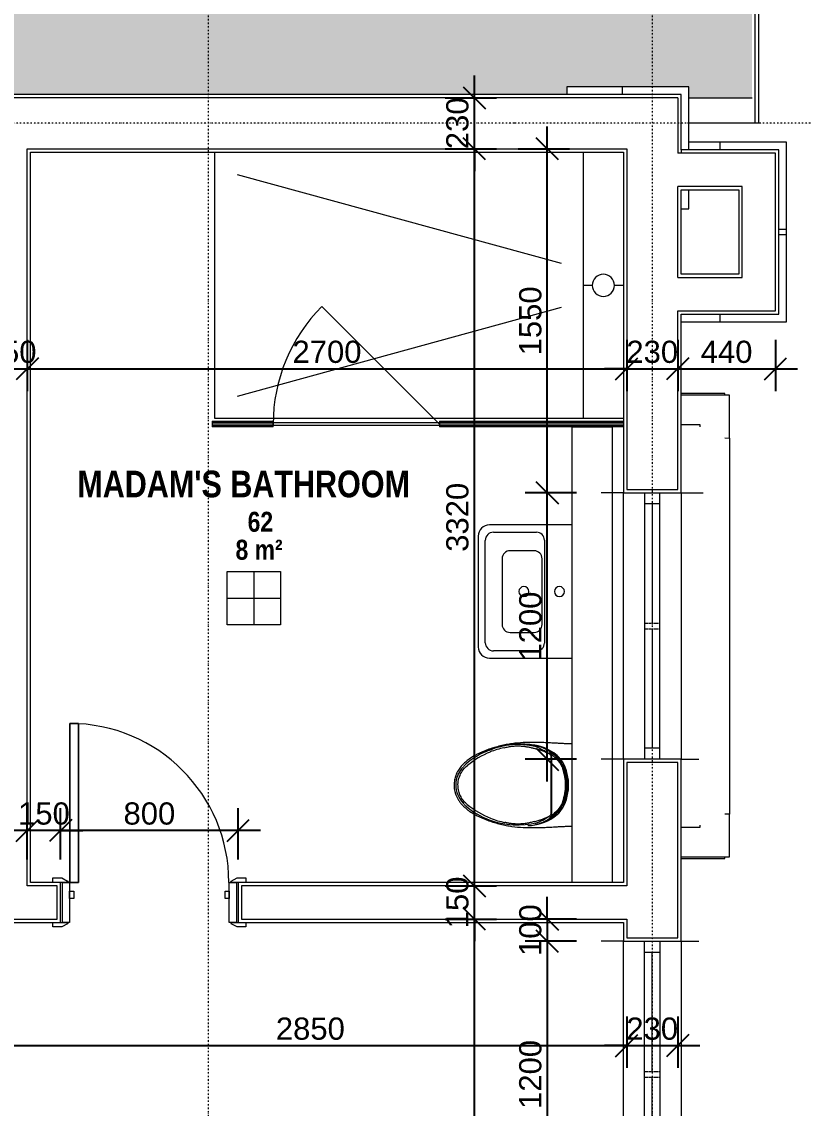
# Model space of a CAD drawing. Header units: millimetres. Extents: x -21051 to 202668, y -15646 to 13691.
# Drawn here: x 69647 to 73167, y 2055 to 6950 of the extents above; entities that cross this region are included whole.
import ezdxf

# ---------------------------------------------------------------- set-up
doc = ezdxf.new("R2010")
doc.units = ezdxf.units.MM
doc.linetypes.add('Centre', pattern=[14.4, 3, -2.2, 7, -2.2])
doc.linetypes.add('Dash dot', pattern=[15.875, 6.35, -4.7625, 0, -4.7625])
for name, color, linetype, lineweight in [('A-ANNO-DIMS', 211, 'Continuous', 9), ('A-AREA-IDEN', 2, 'Continuous', 9), ('A-DETL-MBND', 5, 'Continuous', 5), ('A-DOOR', 31, 'Continuous', 5), ('A-DOOR-FRAM', 31, 'Continuous', 5), ('A-FLOR', 192, 'Continuous', 5), ('A-GLAZ', 151, 'Continuous', 5), ('A-GLAZ-SILL', 1, 'Continuous', 5), ('A-ROOF', 132, 'Continuous', 5), ('A-ROOF-PATT', 132, 'Continuous', 5), ('A-WALL', 113, 'Continuous', 5), ('I-WALL', 2, 'Continuous', 5), ('P-SANR-FIXT', 6, 'Continuous', 5), ('S-GRID', 1, 'Continuous', 9)]:
    doc.layers.add(name, color=color, linetype=linetype, lineweight=lineweight)
doc.layers.get('0').off()
doc.styles.add('Arial Narrow_B', font='ARIALNB.TTF', dxfattribs={"height": 90})
doc.styles.add('Arial Narrow_B_1', font='ARIALNB.TTF', dxfattribs={"height": 120})
doc.styles.add('Arial_3', font='arial.ttf', dxfattribs={"height": 100})
doc.dimstyles.new('Arial_1_0', dxfattribs={"dimscale": 304.8, "dimtxt": 102.02594, "dimasz": 0.328084, "dimexe": 0.328084, "dimexo": 0.0625, "dimgap": 0.082021, "dimtad": 1, "dimdec": 0, "dimzin": 0, "dimdsep": 46, "dimtxsty": 'Arial_3', "dimblk1": 'OBLIQUE', "dimblk2": 'OBLIQUE', "dimsah": 1, "dimcen": 0.09, "dimdle": 0.328084, "dimazin": 0, "dimtfac": 1, "dimtdec": 4, "dimtix": 1, "dimtmove": 0, "dimatfit": 3, "dimfxl": 0.492126, "dimfxlon": 1, "dimtvp": 1, "dimtolj": 1, "dimtzin": 0, "dimarcsym": 2})

# ---------------------------------------------------------------- blocks, each defined once
blk = doc.blocks.new('Casement - 2L - 900 toilet-917322-01_First floor')
at = {"layer": 'A-GLAZ'}
for p, q in [((-273.8, 130), (-273.8, 210)), ((926.2, 130), (926.2, 230)), ((-273.8, 35), (-223.8, 35)), ((-223.8, 35), (876.2, 35)), ((-223.8, 35), (-223.8, -35)), ((313.2, 0), (-223.8, 0)), ((-223.8, 0), (-223.8, -15)), ((876.2, 35), (876.2, -35)), ((876.2, 35), (926.2, 35)), ((-223.8, -35), (-273.8, -35)), ((876.2, -35), (-223.8, -35)), ((876.2, 0), (339.2, 0)), ((926.2, -35), (876.2, -35)), ((-273.8, -130), (-273.8, -230)), ((926.2, -130), (926.2, -230))]:
    blk.add_line(p, q, dxfattribs=at)
at = {"layer": 'A-GLAZ', "linetype": 'Centre'}
for p, q in [((313.2, -35), (313.2, 35)), ((339.2, -35), (339.2, 35))]:
    blk.add_line(p, q, dxfattribs=at)
blk = doc.blocks.new('Doors_IntSgl - 800x2100mm-1060797-01_First floor')
at = {"layer": 'A-DOOR'}
for p, q in [((-435, 110), (-395, 110)), ((-435, 90), (-435, 110)), ((-395, 110), (-369, 96)), ((369, 96), (395, 110)), ((395, 110), (435, 110)), ((435, 110), (435, 90)), ((-365, 90), (-400, 90)), ((400, 90), (365, 90)), ((-435, -110), (-435, -90)), ((-400, -90), (-365, -90)), ((-369, -96), (-395, -110)), ((320, -90), (358, -90)), ((320, -806), (320, -90)), ((320, -90), (320, -806)), ((358, -90), (320, -90)), ((358, -90), (358, -806)), ((358, -806), (358, -90)), ((365, -90), (400, -90)), ((395, -110), (369, -96)), ((435, -90), (435, -110)), ((-395, -110), (-435, -110)), ((435, -110), (395, -110)), ((358, -806), (320, -806)), ((320, -806), (358, -806))]:
    blk.add_line(p, q, dxfattribs=at)
for centre, radius, start, end in [((-373, 89), 8.06, 7.125, 60.2551), ((373, 89), 8.06, 119.7449, 172.875), ((-373, -89), 8.06, 299.7449, 352.875), ((-373, -89), 8.06, 299.7449, 352.875), ((358, -90), 716, 180, 270), ((373, -89), 8.06, 187.125, 240.2551), ((373, -89), 8.06, 187.125, 240.2551)]:
    blk.add_arc(centre, radius, start, end, dxfattribs=at)
at = {"layer": 'A-DOOR-FRAM'}
for p, q in [((-392, 90), (-360, 90)), ((-392, -90), (-392, 90)), ((-360, 90), (-360, -90)), ((360, 90), (392, 90)), ((360, -90), (360, 90)), ((392, 90), (392, -90)), ((-360, -18), (-341, -18)), ((-360, -50), (-360, -18)), ((-341, -18), (-341, -50)), ((341, -18), (360, -18)), ((341, -50), (341, -18)), ((360, -18), (360, -50)), ((-360, -90), (-392, -90)), ((-341, -50), (-360, -50)), ((360, -50), (341, -50)), ((392, -90), (360, -90))]:
    blk.add_line(p, q, dxfattribs=at)
blk = doc.blocks.new('1_9 ShowerEnclosure - 3 Exposed frame-1171514-01_First floor')
at = {"layer": 'A-GLAZ-SILL'}
h = blk.add_hatch(dxfattribs=at)
h.set_pattern_fill('FP_13', color=256, style=0, pattern_type=2)
h.set_pattern_definition([(333.435, (-11211.6, 15729.2), (3067, 1022.33), [1270, -762, 1270, -762, -1615.61]), (333.435, (-11211.6, 15729.2), (3067, 1022.33), [-4064, 508, -1107.6]), (333.435, (-11148, 15792.7), (3067, 1022.33), [1016, -1270, 762, -762, -1869.61]), (333.435, (-11148, 15792.7), (3067, 1022.33), [-3810, 889, -980.6]), (333.435, (-10957.6, 15792.7), (3067, 1022.33), [762, -1524, 508, -762, -2123.61]), (333.435, (-10957.6, 15792.7), (3067, 1022.33), [-3556, 1143, -980.6]), (333.435, (-11148, 15602.2), (3067, 1022.33), [762, -1524, 635, -25618.6]), (333.435, (-10957.6, 15411.7), (3067, 1022.33), [381, -1905, 254, -25999.6]), (333.435, (-10640, 15729.2), (3067, 1022.33), [254, -1905, 254, -1016, -2250.61]), (333.435, (-10640, 15729.2), (3067, 1022.33), [-3429, 635, -1615.6]), (333.435, (-10830.6, 14586.2), (3067, 1022.33), [1270, -1905, 1524, -1006]), (333.435, (-11021, 14586.2), (3067, 1022.33), [1778, -1270, 1905, -752]), (333.435, (-10957.6, 14459.2), (3067, 1022.33), [2032, -1016, 1524, -1107.6]), (333.435, (-10767, 14268.7), (3067, 1022.33), [1270, -1778, 1016, -1615.6]), (333.435, (-10386, 14459.2), (3067, 1022.33), [635, -2540, 762, -1742.6]), (333.435, (-10576.6, 14078.2), (3067, 1022.33), [508, -2540, 508, -2123.6])])
h.paths.add_polyline_path([(-630, 657.5), (-630, -92.5), (-620, -92.5), (-620, 657.5)])
at = {"layer": 'A-GLAZ'}
for p, q in [((-632.5, 932.5), (-637.5, 932.5)), ((-637.5, 657.5), (-637.5, 932.5)), ((-632.5, 932.5), (-632.5, 657.5)), ((-630, 932.5), (-632.5, 932.5)), ((-630, 657.5), (-630, 932.5)), ((-620, 932.5), (-630, 932.5)), ((-617.5, 932.5), (-620, 932.5)), ((-620, 932.5), (-620, 657.5)), ((-612.5, 932.5), (-617.5, 932.5)), ((-617.5, 657.5), (-617.5, 932.5)), ((-612.5, 932.5), (-612.5, 657.5)), ((-100, -640), (-500, 820)), ((500, 820), (100, -640)), ((-637.5, 657.5), (-632.5, 657.5)), ((-632.5, 657.5), (-630, 657.5)), ((-620, 657.5), (-630, 657.5)), ((-630, 657.5), (-630, -92.5)), ((-630, 657.5), (-620, 657.5)), ((-620, 657.5), (-617.5, 657.5)), ((-620, -92.5), (-620, 657.5)), ((-617.5, 657.5), (-612.5, 657.5)), ((-625, -92.5), (-94.7, 437.8)), ((-632.5, -92.5), (-637.5, -92.5)), ((-637.5, -690), (-637.5, -92.5)), ((-632.5, -92.5), (-632.5, -920)), ((-630, -92.5), (-632.5, -92.5)), ((-630, -92.5), (-620, -92.5)), ((-630, -920), (-630, -92.5)), ((-620, -92.5), (-630, -92.5)), ((-617.5, -92.5), (-620, -92.5)), ((-620, -92.5), (-620, -920)), ((-612.5, -92.5), (-617.5, -92.5)), ((-617.5, -920), (-617.5, -92.5)), ((-612.5, -92.5), (-612.5, -920)), ((-637.5, -920), (-637.5, -870)), ((-620, -920), (-630, -920))]:
    blk.add_line(p, q, dxfattribs=at)
for centre, radius, start, end in [((-625, -92.5), 750, 45, 90), ((0, -830), 50, 90, 180), ((0, -830), 50, 0, 90), ((0, -830), 50, 180, 270), ((0, -830), 50, 270, 0)]:
    blk.add_arc(centre, radius, start, end, dxfattribs=at)
at = {"layer": 'A-GLAZ-SILL'}
for p, q in [((-600, -740), (600, -740)), ((0, -780), (0, -740)), ((0, -920), (0, -880))]:
    blk.add_line(p, q, dxfattribs=at)
blk = doc.blocks.new('PARAPET6 - PARAPET-1140840-01_First floor')
at = {"layer": 'A-DETL-MBND'}
for p, q in [((6503.8, -8881.6), (6494.1, -8585.3)), ((10463.1, -8751.4), (6503.8, -8881.6)), ((6504.4, -8900.7), (10482.9, -8769.9)), ((6504.4, -8900.7), (6503.8, -8881.6))]:
    blk.add_line(p, q, dxfattribs=at)
blk = doc.blocks.new('hood 29 - hood 1-1199148-01_First floor')
at = {"layer": 'A-DETL-MBND'}
for p, q in [((-11409.6, -9138.9), (-11406.8, -9223.8)), ((-11270, -9351.9), (-11277.2, -9134.5)), ((-11263.4, -9331.7), (-11269.9, -9134.3)), ((-13356.7, -9202.9), (-13349.5, -9420.3)), ((-13221.4, -9283.5), (-13224.2, -9198.5)), ((-13364.1, -9203.1), (-13357.6, -9400.5)), ((-11406.8, -9223.8), (-11417, -9224.2)), ((-13211.4, -9283.1), (-13221.4, -9283.5)), ((-11463.6, -9338.2), (-11463, -9358.2)), ((-11270.7, -9331.9), (-11263.4, -9331.7)), ((-13156.6, -9413.9), (-13157.2, -9393.9)), ((-11463, -9358.2), (-13156.6, -9413.9)), ((-11463, -9358.2), (-11270, -9351.9)), ((-13357.6, -9400.5), (-13350.2, -9400.3)), ((-13349.5, -9420.3), (-13156.6, -9413.9))]:
    blk.add_line(p, q, dxfattribs=at)
blk = doc.blocks.new('Casement - 2L - 900 toilet-1044828-01_First floor')
at = {"layer": 'A-GLAZ'}
for p, q in [((-273.8, 130), (-273.8, 230)), ((926.2, 130), (926.2, 230)), ((-223.8, 35), (-273.8, 35)), ((876.2, 35), (-223.8, 35)), ((-223.8, -35), (-223.8, 35)), ((-223.8, 0), (-223.8, 15)), ((313.2, 0), (-223.8, 0)), ((876.2, -35), (876.2, 35)), ((926.2, 35), (876.2, 35)), ((-273.8, -35), (-223.8, -35)), ((-223.8, -35), (876.2, -35)), ((876.2, 0), (339.2, 0)), ((876.2, -35), (926.2, -35)), ((-273.8, -130), (-273.8, -210)), ((926.2, -130), (926.2, -230))]:
    blk.add_line(p, q, dxfattribs=at)
at = {"layer": 'A-GLAZ', "linetype": 'Centre'}
for p, q in [((313.2, 35), (313.2, -35)), ((339.2, 35), (339.2, -35))]:
    blk.add_line(p, q, dxfattribs=at)
blk = doc.blocks.new('Sanitary-Wall_Hung_Toilet-Tank_And_Carrier_System-Kohler-Veil-_K-6304_ - Vitreous_China-7-Black_Black-1186570-01_First floor')
at = {"layer": 'P-SANR-FIXT'}
for p, q in [((-1399.7, 5675.5), (-1661.8, 5675.5)), ((-1427.8, 5678.3), (-1633.5, 5678.3))]:
    blk.add_line(p, q, dxfattribs=at)
for centre, radius, start, end in [((-1556.8, 5605.7), 144.2, 114.2295, 145.5496), ((-1530.7, 5531.7), 222.6, 67.452, 112.548), ((-1504.5, 5605.7), 144.2, 34.4504, 65.7705), ((-1498, 5565.3), 215.5, 145.5496, 178.4361), ((-1563.3, 5565.3), 215.5, 1.5629, 34.4504), ((-1374.6, 5528), 338.3, 166.9894, 202.5977), ((-1284, 5536.1), 431.3, 174.1915, 198.1397)]:
    blk.add_arc(centre, radius, start, end, dxfattribs=at)
for centre, major_axis, ratio, start_param, end_param in [((-1552.8, 5604.2), (144.3, 0), 0.978148, 1.979996, 2.385196), ((-1550.8, 5599), (146.8, 0), 0.978148, 1.971225, 2.385108), ((-1530.7, 5543.8), (209.8, 0), 0.978148, 1.182172, 1.959425), ((-1530.7, 5536.7), (213.4, 0), 0.978148, 1.197987, 1.941751), ((-1530.3, 5555.4), (203.5, 0), 0.910765, 1.572505, 1.941997), ((-1531, 5553.9), (203.5, 1.6), 0.918137, 1.192155, 1.561867), ((-1506.4, 5604.8), (139.8, 0), 0.978148, 0.744708, 1.17809), ((-1508.6, 5604.2), (144.3, 0), 0.978148, 0.756391, 1.161602), ((-1493.6, 5559.5), (218.7, 0), 0.978148, 2.419119, 2.629236), ((-1505.2, 5553.6), (211.9, 0), 0.978148, 2.373373, 2.569388), ((-1677.3, 5653.7), (14.1, 24.8), 0.351974, 0.375593, 0.83061), ((-1594.6, 5619.5), (-28.9, 89.9), 0.975793, 0.452739, 0.589525), ((-1604.8, 5469.9), (-270.4, 77.8), 0.71725, 5.020351, 5.144967), ((-1444, 5434.2), (256.9, 115.6), 0.839384, 1.026586, 1.150641), ((-1567.8, 5559.6), (218.7, 0), 0.978148, 0.512351, 0.722468), ((-1556.2, 5553.6), (211.9, 0), 0.978148, 0.57221, 0.767498), ((-1466.4, 5619.5), (24.3, 91.1), 0.974307, 5.644094, 5.780814), ((-1381.8, 5655.2), (-16.2, 23.4), 0.295232, 5.423564, 5.879956), ((-1394.1, 5562.7), (319.6, 0), 0.759317, 2.709165, 3.106602), ((-1076.4, 5465.7), (655.8, 0), 0.731354, 2.700461, 2.848755), ((-1429.1, 5515.2), (-27.9, 302.3), 0.908033, 0.947116, 1.185611), ((-859.1, 5313), (996.8, 0), 0.62932, 2.528299, 2.544344), ((-1629.2, 5646.1), (52.2, 0), 0.731354, 2.297216, 2.449643), ((-1642.4, 5640.8), (-16.7, 36.4), 0.946321, 0.135423, 0.287399), ((-1661.6, 5672.3), (-1.37, 2.87), 0.943618, 5.869433, 6.550601), ((-1399.9, 5673.5), (2.74, 0), 0.731354, 0.653379, 1.506319), ((-1432.4, 5646.1), (52.2, 0), 0.731354, 0.69209, 0.844695), ((-1633.2, 5515.1), (30.5, 302.1), 0.909601, 5.082795, 5.346565), ((-1985.2, 5465.7), (655.8, 0), 0.731354, 0.292905, 0.441174), ((-2202.3, 5312.9), (996.9, 0), 0.62932, 0.597292, 0.613336), ((-1667.3, 5562.7), (319.6, 0), 0.759317, 0.034941, 0.432402), ((-1724.4, 5526), (373.5, 0), 0.99982, 5.930074, 6.518959), ((-1368.6, 5529.5), (61.1, 332.4), 0.994209, 1.948655, 2.142063), ((-1693.9, 5528.9), (-160.9, 296.8), 0.99741, 3.833939, 4.033936), ((-1370.1, 5513.7), (338.2, 0), 0.99982, 3.488685, 3.859476), ((-1315, 5554.4), (-39.9, 401.3), 0.978973, 1.864138, 2.161064), ((-1746, 5553.7), (36, 400.7), 0.979504, 4.11141, 4.415793), ((-1691.2, 5513.7), (338.2, 0), 0.99982, 5.563769, 5.930074), ((-1592.2, 5316), (41, 0), 0.99982, 3.787839, 4.195419), ((-1469.6, 5315.6), (41, 0), 0.99982, 5.221721, 5.636824), ((-1530.8, 5361.3), (115, 0), 0.99982, 3.922949, 5.495696)]:
    blk.add_ellipse(centre, major_axis=major_axis, ratio=ratio, start_param=start_param, end_param=end_param, dxfattribs=at)
for points, knots in [([(-1715.8, 5768.8), (-1715.8, 5765.7), (-1715.9, 5760), (-1716.3, 5750.3), (-1716.8, 5738.2), (-1717.7, 5721.1), (-1719, 5698), (-1720.1, 5677.5), (-1720.9, 5660.9), (-1721.6, 5644.2), (-1722.4, 5623.5), (-1722.9, 5598.9), (-1722.9, 5574.3), (-1721.7, 5541.4), (-1718.6, 5508), (-1713, 5473.6), (-1707.3, 5447.3), (-1701.1, 5424.6), (-1695.3, 5406), (-1690.5, 5392), (-1685.1, 5377.8), (-1679.2, 5363.7), (-1672.8, 5349.7), (-1666.5, 5337.2), (-1660.2, 5326.1), (-1654.3, 5316.4), (-1648, 5307.1), (-1641.3, 5298.1), (-1634.3, 5289.5), (-1626.9, 5281.5), (-1619.2, 5273.9), (-1611, 5267), (-1602.5, 5260.7), (-1595.1, 5256), (-1588.9, 5252.6), (-1582.6, 5249.5), (-1574.4, 5246.1), (-1564.2, 5242.7), (-1550, 5239.6), (-1538.6, 5238.6), (-1530.8, 5238.6)], [0.008157, 0.008157, 0.008157, 0.008157, 0.0416667, 0.0625, 0.0833333, 0.125, 0.1666667, 0.2083333, 0.2291667, 0.25, 0.2916667, 0.3333333, 0.375, 0.4166667, 0.5, 0.5416667, 0.5833333, 0.625, 0.6458333, 0.6666667, 0.6875, 0.7083333, 0.7291667, 0.75, 0.765625, 0.78125, 0.796875, 0.8125, 0.828125, 0.84375, 0.859375, 0.875, 0.890625, 0.90625, 0.9140625, 0.921875, 0.9375, 0.953125, 0.96875, 1, 1, 1, 1]), ([(-1530.8, 5238.6), (-1520.3, 5238.7), (-1505.4, 5240.4), (-1489.4, 5245.2), (-1480.6, 5248.8), (-1472.1, 5252.8), (-1461.9, 5258.6), (-1450.5, 5266.9), (-1439.7, 5276.3), (-1429.6, 5286.7), (-1420.2, 5298), (-1408.5, 5314.1), (-1395.4, 5335.8), (-1384.3, 5359), (-1376.4, 5377.8), (-1371.1, 5392), (-1366.3, 5406), (-1360.4, 5424.6), (-1354.3, 5447.3), (-1348.6, 5473.6), (-1342.9, 5508), (-1339.1, 5549.7), (-1338.4, 5590.7), (-1339.1, 5623.5), (-1339.9, 5644.2), (-1340.7, 5660.9), (-1341.5, 5677.5), (-1342.6, 5698), (-1343.8, 5721.1), (-1344.7, 5738.2), (-1345.3, 5750.3), (-1345.6, 5760), (-1345.8, 5765.7), (-1345.8, 5768.8)], [0, 0, 0, 0, 0.0416667, 0.0625, 0.0729167, 0.0833333, 0.1041667, 0.125, 0.1458333, 0.1666667, 0.1875, 0.2083333, 0.25, 0.2916667, 0.3125, 0.3333333, 0.3541667, 0.375, 0.4166667, 0.4583333, 0.5, 0.5833333, 0.6666667, 0.7083333, 0.75, 0.7708333, 0.7916667, 0.8333333, 0.875, 0.9166667, 0.9375, 0.9583333, 0.991843, 0.991843, 0.991843, 0.991843]), ([(-1698.3, 5463.4), (-1700.1, 5469.7), (-1702.5, 5479.5), (-1704.8, 5493.2), (-1706, 5503.7), (-1706.7, 5514.3), (-1706.9, 5524.9), (-1706.7, 5535.5), (-1706, 5545), (-1705.2, 5553.6), (-1704.2, 5561.3), (-1702.9, 5568.9), (-1701.5, 5576.4), (-1699.9, 5583.8), (-1697.5, 5593.5), (-1695.5, 5600.6), (-1694, 5605.3)], [0, 0, 0, 0, 0.142857, 0.214286, 0.285714, 0.357143, 0.428571, 0.5, 0.571429, 0.625, 0.678571, 0.732143, 0.785714, 0.839286, 0.892857, 1, 1, 1, 1]), ([(-1366, 5598.6), (-1364.3, 5592.9), (-1361.2, 5581.1), (-1357.7, 5562.8), (-1355.8, 5547), (-1355.1, 5534.1), (-1354.9, 5525.2), (-1355, 5517.1), (-1355.4, 5509.7), (-1356, 5502.5), (-1356.8, 5495.2), (-1357.9, 5488.1), (-1359.7, 5478.8), (-1361.3, 5472), (-1362.5, 5467.6)], [0, 0, 0, 0, 0.142857, 0.285714, 0.428571, 0.5, 0.571429, 0.625, 0.678571, 0.732143, 0.785714, 0.839286, 0.892857, 1, 1, 1, 1]), ([(-1442.6, 5298.1), (-1447.4, 5292.3), (-1458.1, 5281.8), (-1476.7, 5269.2), (-1497.5, 5260.4), (-1521.6, 5255.5), (-1548, 5256.2), (-1575.3, 5264.1), (-1599.7, 5278.4), (-1613.3, 5291.3), (-1619.2, 5298.5)], [0, 0, 0, 0, 0.111111, 0.222222, 0.333333, 0.444444, 0.583333, 0.722222, 0.861111, 1, 1, 1, 1])]:
    blk.add_open_spline(points, degree=3, knots=knots, dxfattribs=at)
for points in [[(-1659, 5688), (-1655.4, 5692.5), (-1647.7, 5700.9), (-1634.5, 5711.9), (-1620, 5721.2), (-1609.6, 5726), (-1604.2, 5728.1)], [(-1457.2, 5728.1), (-1451.7, 5726.2), (-1441.2, 5721.5), (-1426.6, 5712.3), (-1413.5, 5701.2), (-1405.9, 5692.6), (-1402.4, 5688)]]:
    blk.add_open_spline(points, degree=3, dxfattribs=at)
blk = doc.blocks.new('PLU_1_2_WHB_Proiezioni60PR - _-V15-01_First floor')
at = {"layer": 'P-SANR-FIXT'}
for p, q in [((248, 423.4), (-252, 423.4)), ((-232.4, 392), (228.4, 392)), ((-302, 373.4), (-302, 5)), ((-269.2, 160.9), (-269.2, 355.2)), ((265.2, 355.2), (265.2, 160.9)), ((298, 3), (298, 373.4)), ((146, 316.2), (-150, 316.2)), ((-186, 280.2), (-186, 171.8)), ((182, 171.8), (182, 280.2)), ((230, 125.7), (-234, 125.7)), ((-150, 135.8), (146, 135.8))]:
    blk.add_line(p, q, dxfattribs=at)
for centre, radius, start, end in [((-252, 373.4), 50, 90, 180), ((-232.4, 355.2), 36.8, 90, 180), ((228.4, 355.2), 36.8, 0, 90), ((248, 373.4), 50, 360, 90), ((-150, 280.2), 36, 90, 180), ((146, 280.2), 36, 360, 90), ((-2, 218.1), 22.5, 0, 180), ((-2, 218.1), 22.5, 180, 0), ((-234, 160.9), 35.2, 180, 270), ((-150, 171.8), 36, 180, 270), ((146, 171.8), 36, 270, 360), ((230, 160.9), 35.2, 270, 0), ((-2, 58.1), 22.5, 0, 180), ((-2, 58.1), 22.5, 180, 360), ((-297, 5), 5, 180, 270), ((-297, 5), 5, 180, 255), ((295, 3), 3, 270, 360), ((295, 3), 3, 285, 345)]:
    blk.add_arc(centre, radius, start, end, dxfattribs=at)
blk = doc.blocks.new('brick facing edge - brick facing edge-1233025-01_First floor')
at = {"layer": 'A-WALL'}
for p, q in [((6640.9, -8030.1), (6605.9, -8031.3)), ((6649.1, -8280), (6640.9, -8030.1)), ((6649.1, -8280), (6614.1, -8281.2)), ((6659, -8579.9), (6649.1, -8280)), ((6108.1, -8562.9), (6109.3, -8597.9)), ((5598.4, -8579.7), (5604.2, -8754.6)), ((6109.3, -8597.9), (6194.2, -8595.1)), ((6374.1, -8589.2), (6659, -8579.9)), ((6413.7, -8728), (6409.1, -8588.1)), ((5639.1, -8753.5), (5604.2, -8754.6)), ((5604.2, -8754.6), (5614, -9054.4)), ((6413.7, -8728), (6378.7, -8729.1)), ((6423.6, -9027.8), (6413.7, -8728)), ((6006.3, -9041.5), (6005.2, -9006.6)), ((6030.1, -9005.7), (6031.3, -9040.7)), ((5614, -9054.4), (6006.3, -9041.5)), ((6006.3, -9041.5), (6031.3, -9040.7)), ((6031.3, -9040.7), (6423.6, -9027.8))]:
    blk.add_line(p, q, dxfattribs=at)
blk = doc.blocks.new('Room Tag B - Medium_rfaX - Name and Number-1261570-01_First floor')
at = {"layer": 'A-AREA-IDEN'}
for p, q in [((-2.752, -5.004), (-2.752, -2.604)), ((-2.752, -2.604), (-0.352, -2.604)), ((-1.552, -2.604), (-1.552, -5.004)), ((-0.352, -2.604), (-0.352, -5.004)), ((-2.752, -3.804), (-0.352, -3.804)), ((-0.352, -5.004), (-2.752, -5.004))]:
    blk.add_line(p, q, dxfattribs=at)
blk = doc.blocks.new('_Oblique')
at = {"color": 0, "linetype": 'ByBlock', "lineweight": -2}
blk.add_line((-0.5, -0.5), (0.5, 0.5), dxfattribs=at)
blk = doc.blocks.new('*D915')
at = {"layer": 'A-ANNO-DIMS', "color": 0, "lineweight": -2, "transparency": 16777216}
for p, q in [((69522, 5517.1), (69522, 5286.1)), ((69672, 5517.1), (69672, 5286.1)), ((69522, 5386.1), (69422, 5386.1)), ((69522, 5386.1), (69672, 5386.1)), ((69672, 5386.1), (69772, 5386.1))]:
    blk.add_line(p, q, dxfattribs=at)
at = {"layer": 'Defpoints', "color": 0, "transparency": 16777216}
for p in [(69522, 5536.1), (69672, 5536.1), (69672, 5386.1)]:
    blk.add_point(p, dxfattribs=at)
at = {"layer": 'A-ANNO-DIMS', "color": 0, "lineweight": -2, "transparency": 16777216, "xscale": 100, "yscale": 100, "zscale": 100}
blk.add_blockref('_Oblique', (69522, 5386.1), dxfattribs=at)
at = {"layer": 'A-ANNO-DIMS', "color": 0, "lineweight": -2, "transparency": 16777216, "xscale": 100, "yscale": 100, "zscale": 100, "rotation": 180}
blk.add_blockref('_Oblique', (69672, 5386.1), dxfattribs=at)
at = {"layer": 'A-ANNO-DIMS', "color": 0, "transparency": 16777216, "insert": (69597, 5462.2), "char_height": 100, "width": 276.883, "attachment_point": 5, "style": 'Arial_3'}
blk.add_mtext('\\A1;150', dxfattribs=at)
blk = doc.blocks.new('*D916')
at = {"layer": 'A-ANNO-DIMS', "color": 0, "lineweight": -2, "transparency": 16777216}
for p, q in [((69672, 5517.1), (69672, 5286.1)), ((72372, 5517.1), (72372, 5286.1)), ((69572, 5386.1), (72472, 5386.1))]:
    blk.add_line(p, q, dxfattribs=at)
at = {"layer": 'Defpoints', "color": 0, "transparency": 16777216}
for p in [(69672, 5536.1), (72372, 5536.1), (72372, 5386.1)]:
    blk.add_point(p, dxfattribs=at)
at = {"layer": 'A-ANNO-DIMS', "color": 0, "lineweight": -2, "transparency": 16777216, "xscale": 100, "yscale": 100, "zscale": 100, "rotation": 180}
blk.add_blockref('_Oblique', (69672, 5386.1), dxfattribs=at)
at = {"layer": 'A-ANNO-DIMS', "color": 0, "lineweight": -2, "transparency": 16777216, "xscale": 100, "yscale": 100, "zscale": 100}
blk.add_blockref('_Oblique', (72372, 5386.1), dxfattribs=at)
at = {"layer": 'A-ANNO-DIMS', "color": 0, "transparency": 16777216, "insert": (71022, 5462.2), "char_height": 100, "width": 369.177, "attachment_point": 5, "style": 'Arial_3'}
blk.add_mtext('\\A1;2700', dxfattribs=at)
blk = doc.blocks.new('*D917')
at = {"layer": 'A-ANNO-DIMS', "color": 0, "lineweight": -2, "transparency": 16777216}
for p, q in [((72372, 5517.1), (72372, 5286.1)), ((72602, 5517.1), (72602, 5286.1)), ((72372, 5386.1), (72272, 5386.1)), ((72372, 5386.1), (72602, 5386.1)), ((72602, 5386.1), (72702, 5386.1))]:
    blk.add_line(p, q, dxfattribs=at)
at = {"layer": 'Defpoints', "color": 0, "transparency": 16777216}
for p in [(72372, 5536.1), (72602, 5536.1), (72602, 5386.1)]:
    blk.add_point(p, dxfattribs=at)
at = {"layer": 'A-ANNO-DIMS', "color": 0, "lineweight": -2, "transparency": 16777216, "xscale": 100, "yscale": 100, "zscale": 100}
blk.add_blockref('_Oblique', (72372, 5386.1), dxfattribs=at)
at = {"layer": 'A-ANNO-DIMS', "color": 0, "lineweight": -2, "transparency": 16777216, "xscale": 100, "yscale": 100, "zscale": 100, "rotation": 180}
blk.add_blockref('_Oblique', (72602, 5386.1), dxfattribs=at)
at = {"layer": 'A-ANNO-DIMS', "color": 0, "transparency": 16777216, "insert": (72487, 5462.2), "char_height": 100, "width": 276.883, "attachment_point": 5, "style": 'Arial_3'}
blk.add_mtext('\\A1;230', dxfattribs=at)
blk = doc.blocks.new('*D918')
at = {"layer": 'A-ANNO-DIMS', "color": 0, "lineweight": -2, "transparency": 16777216}
for p, q in [((72602, 5517.1), (72602, 5286.1)), ((73042, 5517.1), (73042, 5286.1)), ((72502, 5386.1), (73142, 5386.1))]:
    blk.add_line(p, q, dxfattribs=at)
at = {"layer": 'Defpoints', "color": 0, "transparency": 16777216}
for p in [(72602, 5536.1), (73042, 5536.1), (73042, 5386.1)]:
    blk.add_point(p, dxfattribs=at)
at = {"layer": 'A-ANNO-DIMS', "color": 0, "lineweight": -2, "transparency": 16777216, "xscale": 100, "yscale": 100, "zscale": 100, "rotation": 180}
blk.add_blockref('_Oblique', (72602, 5386.1), dxfattribs=at)
at = {"layer": 'A-ANNO-DIMS', "color": 0, "lineweight": -2, "transparency": 16777216, "xscale": 100, "yscale": 100, "zscale": 100}
blk.add_blockref('_Oblique', (73042, 5386.1), dxfattribs=at)
at = {"layer": 'A-ANNO-DIMS', "color": 0, "transparency": 16777216, "insert": (72822, 5462.2), "char_height": 100, "width": 276.883, "attachment_point": 5, "style": 'Arial_3'}
blk.add_mtext('\\A1;440', dxfattribs=at)
blk = doc.blocks.new('*D957')
at = {"layer": 'A-ANNO-DIMS', "color": 0, "lineweight": -2, "transparency": 16777216}
for p, q in [((69522, 2467.9), (69522, 2236.9)), ((72372, 2467.9), (72372, 2236.9)), ((69422, 2336.9), (72472, 2336.9))]:
    blk.add_line(p, q, dxfattribs=at)
at = {"layer": 'Defpoints', "color": 0, "transparency": 16777216}
for p in [(69522, 2486.9), (72372, 2486.9), (72372, 2336.9)]:
    blk.add_point(p, dxfattribs=at)
at = {"layer": 'A-ANNO-DIMS', "color": 0, "lineweight": -2, "transparency": 16777216, "xscale": 100, "yscale": 100, "zscale": 100, "rotation": 180}
blk.add_blockref('_Oblique', (69522, 2336.9), dxfattribs=at)
at = {"layer": 'A-ANNO-DIMS', "color": 0, "lineweight": -2, "transparency": 16777216, "xscale": 100, "yscale": 100, "zscale": 100}
blk.add_blockref('_Oblique', (72372, 2336.9), dxfattribs=at)
at = {"layer": 'A-ANNO-DIMS', "color": 0, "transparency": 16777216, "insert": (70947, 2413), "char_height": 100, "width": 369.177, "attachment_point": 5, "style": 'Arial_3'}
blk.add_mtext('\\A1;2850', dxfattribs=at)
blk = doc.blocks.new('*D958')
at = {"layer": 'A-ANNO-DIMS', "color": 0, "lineweight": -2, "transparency": 16777216}
for p, q in [((72372, 2467.9), (72372, 2236.9)), ((72602, 2467.9), (72602, 2236.9)), ((72372, 2336.9), (72272, 2336.9)), ((72372, 2336.9), (72602, 2336.9)), ((72602, 2336.9), (72702, 2336.9))]:
    blk.add_line(p, q, dxfattribs=at)
at = {"layer": 'Defpoints', "color": 0, "transparency": 16777216}
for p in [(72372, 2486.9), (72602, 2486.9), (72602, 2336.9)]:
    blk.add_point(p, dxfattribs=at)
at = {"layer": 'A-ANNO-DIMS', "color": 0, "lineweight": -2, "transparency": 16777216, "xscale": 100, "yscale": 100, "zscale": 100}
blk.add_blockref('_Oblique', (72372, 2336.9), dxfattribs=at)
at = {"layer": 'A-ANNO-DIMS', "color": 0, "lineweight": -2, "transparency": 16777216, "xscale": 100, "yscale": 100, "zscale": 100, "rotation": 180}
blk.add_blockref('_Oblique', (72602, 2336.9), dxfattribs=at)
at = {"layer": 'A-ANNO-DIMS', "color": 0, "transparency": 16777216, "insert": (72487, 2413), "char_height": 100, "width": 276.883, "attachment_point": 5, "style": 'Arial_3'}
blk.add_mtext('\\A1;230', dxfattribs=at)
blk = doc.blocks.new('*D965')
at = {"layer": 'A-ANNO-DIMS', "color": 0, "lineweight": -2, "transparency": 16777216}
for p, q in [((69822, 3175.2), (69822, 3406.2)), ((70622, 3175.2), (70622, 3406.2)), ((70722, 3306.2), (69722, 3306.2))]:
    blk.add_line(p, q, dxfattribs=at)
at = {"layer": 'Defpoints', "color": 0, "transparency": 16777216}
for p in [(69822, 3306.2), (69822, 3156.2), (70622, 3156.2)]:
    blk.add_point(p, dxfattribs=at)
at = {"layer": 'A-ANNO-DIMS', "color": 0, "lineweight": -2, "transparency": 16777216, "xscale": 100, "yscale": 100, "zscale": 100, "rotation": 180}
blk.add_blockref('_Oblique', (69822, 3306.2), dxfattribs=at)
at = {"layer": 'A-ANNO-DIMS', "color": 0, "lineweight": -2, "transparency": 16777216, "xscale": 100, "yscale": 100, "zscale": 100}
blk.add_blockref('_Oblique', (70622, 3306.2), dxfattribs=at)
at = {"layer": 'A-ANNO-DIMS', "color": 0, "transparency": 16777216, "insert": (70222, 3382.2), "char_height": 100, "width": 276.883, "attachment_point": 5, "style": 'Arial_3'}
blk.add_mtext('\\A1;800', dxfattribs=at)
blk = doc.blocks.new('*D966')
at = {"layer": 'A-ANNO-DIMS', "color": 0, "lineweight": -2, "transparency": 16777216}
for p, q in [((69672, 3175.2), (69672, 3406.2)), ((69822, 3175.2), (69822, 3406.2)), ((69672, 3306.2), (69572, 3306.2)), ((69822, 3306.2), (69672, 3306.2)), ((69822, 3306.2), (69922, 3306.2))]:
    blk.add_line(p, q, dxfattribs=at)
at = {"layer": 'Defpoints', "color": 0, "transparency": 16777216}
for p in [(69672, 3306.2), (69672, 3156.2), (69822, 3156.2)]:
    blk.add_point(p, dxfattribs=at)
at = {"layer": 'A-ANNO-DIMS', "color": 0, "lineweight": -2, "transparency": 16777216, "xscale": 100, "yscale": 100, "zscale": 100}
blk.add_blockref('_Oblique', (69672, 3306.2), dxfattribs=at)
at = {"layer": 'A-ANNO-DIMS', "color": 0, "lineweight": -2, "transparency": 16777216, "xscale": 100, "yscale": 100, "zscale": 100, "rotation": 180}
blk.add_blockref('_Oblique', (69822, 3306.2), dxfattribs=at)
at = {"layer": 'A-ANNO-DIMS', "color": 0, "transparency": 16777216, "insert": (69747, 3382.2), "char_height": 100, "width": 276.883, "attachment_point": 5, "style": 'Arial_3'}
blk.add_mtext('\\A1;150', dxfattribs=at)
blk = doc.blocks.new('*D1042')
at = {"layer": 'A-ANNO-DIMS', "color": 0, "lineweight": -2, "transparency": 16777216}
for p, q in [((72014.4, 3527.3), (72014.4, 4927.3)), ((72145.3, 4827.3), (71914.4, 4827.3)), ((72145.3, 3627.3), (71914.4, 3627.3))]:
    blk.add_line(p, q, dxfattribs=at)
at = {"layer": 'Defpoints', "color": 0, "transparency": 16777216}
for p in [(72014.4, 4827.3), (72164.4, 4827.3), (72164.4, 3627.3)]:
    blk.add_point(p, dxfattribs=at)
at = {"layer": 'A-ANNO-DIMS', "color": 0, "lineweight": -2, "transparency": 16777216, "xscale": 100, "yscale": 100, "zscale": 100}
for p, rotation in [((72014.4, 4827.3), 90), ((72014.4, 3627.3), 270)]:
    blk.add_blockref('_Oblique', p, dxfattribs=dict(at, rotation=rotation))
at = {"layer": 'A-ANNO-DIMS', "color": 0, "transparency": 16777216, "insert": (71938.3, 4227.3), "char_height": 100, "width": 369.177, "attachment_point": 5, "rotation": 90, "style": 'Arial_3'}
blk.add_mtext('\\A1;1200', dxfattribs=at)
blk = doc.blocks.new('*D1043')
at = {"layer": 'A-ANNO-DIMS', "color": 0, "lineweight": -2, "transparency": 16777216}
for p, q in [((72014.4, 4727.3), (72014.4, 6477.3)), ((71883.4, 6377.3), (72114.4, 6377.3)), ((72145.3, 4827.3), (71914.4, 4827.3))]:
    blk.add_line(p, q, dxfattribs=at)
at = {"layer": 'Defpoints', "color": 0, "transparency": 16777216}
for p in [(71864.4, 6377.3), (72014.4, 6377.3), (72164.4, 4827.3)]:
    blk.add_point(p, dxfattribs=at)
at = {"layer": 'A-ANNO-DIMS', "color": 0, "lineweight": -2, "transparency": 16777216, "xscale": 100, "yscale": 100, "zscale": 100}
for p, rotation in [((72014.4, 6377.3), 90), ((72014.4, 4827.3), 270)]:
    blk.add_blockref('_Oblique', p, dxfattribs=dict(at, rotation=rotation))
at = {"layer": 'A-ANNO-DIMS', "color": 0, "transparency": 16777216, "insert": (71938.3, 5602.3), "char_height": 100, "width": 369.177, "attachment_point": 5, "rotation": 90, "style": 'Arial_3'}
blk.add_mtext('\\A1;1550', dxfattribs=at)
blk = doc.blocks.new('*D1044')
at = {"layer": 'A-ANNO-DIMS', "color": 0, "lineweight": -2, "transparency": 16777216}
for p, q in [((72014.4, 2907.3), (72014.4, 3007.3)), ((72145.3, 2907.3), (71914.4, 2907.3)), ((72014.4, 2907.3), (72014.4, 2807.3)), ((72145.3, 2807.3), (71914.4, 2807.3)), ((72014.4, 2807.3), (72014.4, 2707.3))]:
    blk.add_line(p, q, dxfattribs=at)
at = {"layer": 'Defpoints', "color": 0, "transparency": 16777216}
for p in [(72164.4, 2907.3), (72014.4, 2807.3), (72164.4, 2807.3)]:
    blk.add_point(p, dxfattribs=at)
at = {"layer": 'A-ANNO-DIMS', "color": 0, "lineweight": -2, "transparency": 16777216, "xscale": 100, "yscale": 100, "zscale": 100}
for p, rotation in [((72014.4, 2907.3), 270), ((72014.4, 2807.3), 90)]:
    blk.add_blockref('_Oblique', p, dxfattribs=dict(at, rotation=rotation))
at = {"layer": 'A-ANNO-DIMS', "color": 0, "transparency": 16777216, "insert": (71938.3, 2857.3), "char_height": 100, "width": 276.883, "attachment_point": 5, "rotation": 90, "style": 'Arial_3'}
blk.add_mtext('\\A1;100', dxfattribs=at)
blk = doc.blocks.new('*D1045')
at = {"layer": 'A-ANNO-DIMS', "color": 0, "lineweight": -2, "transparency": 16777216}
for p, q in [((72014.4, 2907.3), (72014.4, 1507.3)), ((72145.3, 2807.3), (71914.4, 2807.3)), ((72145.3, 1607.3), (71914.4, 1607.3))]:
    blk.add_line(p, q, dxfattribs=at)
at = {"layer": 'Defpoints', "color": 0, "transparency": 16777216}
for p in [(72164.4, 2807.3), (72014.4, 1607.3), (72164.4, 1607.3)]:
    blk.add_point(p, dxfattribs=at)
at = {"layer": 'A-ANNO-DIMS', "color": 0, "lineweight": -2, "transparency": 16777216, "xscale": 100, "yscale": 100, "zscale": 100}
for p, rotation in [((72014.4, 2807.3), 90), ((72014.4, 1607.3), 270)]:
    blk.add_blockref('_Oblique', p, dxfattribs=dict(at, rotation=rotation))
at = {"layer": 'A-ANNO-DIMS', "color": 0, "transparency": 16777216, "insert": (71938.3, 2207.3), "char_height": 100, "width": 369.177, "attachment_point": 5, "rotation": 90, "style": 'Arial_3'}
blk.add_mtext('\\A1;1200', dxfattribs=at)
blk = doc.blocks.new('*D1055')
at = {"layer": 'A-ANNO-DIMS', "color": 0, "lineweight": -2, "transparency": 16777216}
for p, q in [((71685.8, -42.7), (71685.8, 3007.3)), ((71554.9, 2907.3), (71785.8, 2907.3)), ((71554.9, 57.3), (71785.8, 57.3))]:
    blk.add_line(p, q, dxfattribs=at)
at = {"layer": 'Defpoints', "color": 0, "transparency": 16777216}
for p in [(71535.8, 2907.3), (71685.8, 2907.3), (71535.8, 57.3)]:
    blk.add_point(p, dxfattribs=at)
at = {"layer": 'A-ANNO-DIMS', "color": 0, "lineweight": -2, "transparency": 16777216, "xscale": 100, "yscale": 100, "zscale": 100}
for p, rotation in [((71685.8, 2907.3), 90), ((71685.8, 57.3), 270)]:
    blk.add_blockref('_Oblique', p, dxfattribs=dict(at, rotation=rotation))
at = {"layer": 'A-ANNO-DIMS', "color": 0, "transparency": 16777216, "insert": (71609.8, 1482.3), "char_height": 100, "width": 369.177, "attachment_point": 5, "rotation": 90, "style": 'Arial_3'}
blk.add_mtext('\\A1;2850', dxfattribs=at)
blk = doc.blocks.new('*D1056')
at = {"layer": 'A-ANNO-DIMS', "color": 0, "lineweight": -2, "transparency": 16777216}
for p, q in [((71685.8, 3057.3), (71685.8, 3157.3)), ((71554.9, 3057.3), (71785.8, 3057.3)), ((71685.8, 2907.3), (71685.8, 3057.3)), ((71554.9, 2907.3), (71785.8, 2907.3)), ((71685.8, 2907.3), (71685.8, 2807.3))]:
    blk.add_line(p, q, dxfattribs=at)
at = {"layer": 'Defpoints', "color": 0, "transparency": 16777216}
for p in [(71535.8, 3057.3), (71685.8, 3057.3), (71535.8, 2907.3)]:
    blk.add_point(p, dxfattribs=at)
at = {"layer": 'A-ANNO-DIMS', "color": 0, "lineweight": -2, "transparency": 16777216, "xscale": 100, "yscale": 100, "zscale": 100}
for p, rotation in [((71685.8, 3057.3), 270), ((71685.8, 2907.3), 90)]:
    blk.add_blockref('_Oblique', p, dxfattribs=dict(at, rotation=rotation))
at = {"layer": 'A-ANNO-DIMS', "color": 0, "transparency": 16777216, "insert": (71609.8, 2982.3), "char_height": 100, "width": 276.883, "attachment_point": 5, "rotation": 90, "style": 'Arial_3'}
blk.add_mtext('\\A1;150', dxfattribs=at)
blk = doc.blocks.new('*D1057')
at = {"layer": 'A-ANNO-DIMS', "color": 0, "lineweight": -2, "transparency": 16777216}
for p, q in [((71685.8, 2957.3), (71685.8, 6477.3)), ((71554.9, 6377.3), (71785.8, 6377.3)), ((71554.9, 3057.3), (71785.8, 3057.3))]:
    blk.add_line(p, q, dxfattribs=at)
at = {"layer": 'Defpoints', "color": 0, "transparency": 16777216}
for p in [(71535.8, 6377.3), (71685.8, 6377.3), (71535.8, 3057.3)]:
    blk.add_point(p, dxfattribs=at)
at = {"layer": 'A-ANNO-DIMS', "color": 0, "lineweight": -2, "transparency": 16777216, "xscale": 100, "yscale": 100, "zscale": 100}
for p, rotation in [((71685.8, 6377.3), 90), ((71685.8, 3057.3), 270)]:
    blk.add_blockref('_Oblique', p, dxfattribs=dict(at, rotation=rotation))
at = {"layer": 'A-ANNO-DIMS', "color": 0, "transparency": 16777216, "insert": (71609.8, 4717.3), "char_height": 100, "width": 369.177, "attachment_point": 5, "rotation": 90, "style": 'Arial_3'}
blk.add_mtext('\\A1;3320', dxfattribs=at)
blk = doc.blocks.new('*D1058')
at = {"layer": 'A-ANNO-DIMS', "color": 0, "lineweight": -2, "transparency": 16777216}
for p, q in [((71685.8, 6607.3), (71685.8, 6707.3)), ((71554.9, 6607.3), (71785.8, 6607.3)), ((71685.8, 6377.3), (71685.8, 6607.3)), ((71554.9, 6377.3), (71785.8, 6377.3)), ((71685.8, 6377.3), (71685.8, 6277.3))]:
    blk.add_line(p, q, dxfattribs=at)
at = {"layer": 'Defpoints', "color": 0, "transparency": 16777216}
for p in [(71535.8, 6607.3), (71685.8, 6607.3), (71535.8, 6377.3)]:
    blk.add_point(p, dxfattribs=at)
at = {"layer": 'A-ANNO-DIMS', "color": 0, "lineweight": -2, "transparency": 16777216, "xscale": 100, "yscale": 100, "zscale": 100}
for p, rotation in [((71685.8, 6607.3), 270), ((71685.8, 6377.3), 90)]:
    blk.add_blockref('_Oblique', p, dxfattribs=dict(at, rotation=rotation))
at = {"layer": 'A-ANNO-DIMS', "color": 0, "transparency": 16777216, "insert": (71609.8, 6492.3), "char_height": 100, "width": 276.883, "attachment_point": 5, "rotation": 90, "style": 'Arial_3'}
blk.add_mtext('\\A1;230', dxfattribs=at)

msp = doc.modelspace()

# ---------------------------------------------------------------- hatches: boundary and pattern name
at = {"layer": 'A-ROOF-PATT'}
h = msp.add_hatch(dxfattribs=at)
h.set_pattern_fill('FP_16', color=256, style=0, pattern_type=2)
h.set_pattern_definition([(5.321, (64699.0847, 400.6965), (-1422.7774649, -126.991261), [109.552, -2629.24]), (270, (64808.16, 410.86), (118.565, -127), [10.16, -116.84]), (90, (64817.65, 283.86), (-118.565, 127), [35.56, -91.44]), (180, (64817.65, 319.42), (-118.565, -127), [11.856, -106.708]), (0, (64805.79, 400.7), (118.565, 127), [11.856, -106.708]), (90, (64817.65, 400.7), (-118.565, 127), [10.16, -116.84]), (90, (64808.16, 283.86), (-118.565, 127), [25.4, -101.6]), (174.679, (64808.1647, 309.2565), (-1422.7774649, 126.991261), [109.552, -2629.24]), (140.782, (64802.2357, 309.2565), (2015.6072356, -1650.990985), [32.138, -3181.648]), (107.286, (64777.338, 329.577), (-118.566, 253.99939), [31.922, -367.1]), (72.714, (64767.85, 360.057), (-118.566, -253.99939), [31.922, -367.1]), (39.218, (64777.3377, 390.5365), (2015.6072356, 1650.990985), [32.138, -3181.648]), (108.981, (64785.6367, 335.9265), (474.2663295, -1396.9973541), [25.517, -2526.225]), (71.019, (64777.3377, 360.0565), (474.2663295, 1396.9973541), [25.517, -2526.225]), (39.321, (64785.6367, 384.1865), (1541.3477461, 1269.9923843), [26.055, -2579.41]), (140.679, (64805.7927, 319.4165), (1541.3477461, -1269.9923843), [26.055, -2579.41])])
h.paths.add_polyline_path([(72936.2, 6607.3), (72936.2, 10441.5), (69487, 6992.3), (69487, 6622.3), (72102, 6622.3), (72102, 6657.3), (72652, 6657.3), (72652, 6607.3), (72779, 6607.3)])

# ---------------------------------------------------------------- linework, layer by layer
at = {"layer": 'A-FLOR'}
for p, q in [((70517, 5162.3), (70517, 6362.3)), ((72357, 5162.3), (70517, 5162.3))]:
    msp.add_line(p, q, dxfattribs=at)
at = {"layer": 'A-ROOF'}
msp.add_line((72652, 6607.3), (72937, 6607.3), dxfattribs=at)
at = {"layer": 'A-WALL', "lineweight": 18}
for p, q in [((72602, 6607.3), (68417, 6607.3)), ((72602, 6607.3), (72602, 6357.3)), ((69672, 6377.3), (72372, 6377.3)), ((69672, 3057.3), (69672, 6377.3)), ((72372, 6377.3), (72372, 4842.3)), ((73057, 6372.3), (72617, 6372.3)), ((72617, 6372.3), (72617, 6362.3)), ((73057, 5632.3), (73057, 6372.3)), ((69687, 3072.3), (69687, 6362.3)), ((73042, 6357.3), (72602, 6357.3)), ((73042, 5647.3), (73042, 6357.3)), ((72602, 5797.3), (72602, 6207.3)), ((72892, 6207.3), (72602, 6207.3)), ((72617, 6192.3), (72877, 6192.3)), ((72877, 6192.3), (72877, 5812.3)), ((72892, 5797.3), (72892, 6207.3)), ((72602, 5797.3), (72892, 5797.3)), ((72877, 5812.3), (72617, 5812.3)), ((72602, 4842.3), (72602, 5647.3)), ((72602, 5647.3), (73042, 5647.3)), ((72617, 5632.3), (73057, 5632.3)), ((72372, 4842.3), (72602, 4842.3)), ((72602, 3612.3), (72372, 3612.3)), ((72372, 3612.3), (72372, 3057.3)), ((72602, 2822.3), (72602, 3612.3)), ((69807, 3057.3), (69672, 3057.3)), ((69822, 3072.3), (69687, 3072.3)), ((69807, 2907.3), (69807, 3057.3)), ((69822, 2892.3), (69822, 3072.3)), ((72357, 3072.3), (70622, 3072.3)), ((70622, 3072.3), (70622, 2892.3)), ((70637, 3057.3), (70637, 2907.3)), ((72372, 3057.3), (70637, 3057.3)), ((69507, 2892.3), (69822, 2892.3)), ((69522, 2907.3), (69807, 2907.3)), ((70622, 2892.3), (72357, 2892.3)), ((70637, 2907.3), (72372, 2907.3)), ((72372, 2907.3), (72372, 2822.3)), ((72372, 2822.3), (72602, 2822.3))]:
    msp.add_line(p, q, dxfattribs=at)
at = {"layer": 'A-WALL'}
for p, q in [((72127, 3072.3), (72127, 5124.8)), ((72127, 5124.8), (72307, 5124.8)), ((72307, 5124.8), (72307, 3072.3))]:
    msp.add_line(p, q, dxfattribs=at)
at = {"layer": 'I-WALL', "lineweight": 18}
for p, q in [((72617, 6622.3), (68402, 6622.3)), ((72617, 6372.3), (72617, 6622.3)), ((69687, 6362.3), (72357, 6362.3)), ((72357, 6362.3), (72357, 5142.3)), ((72617, 5812.3), (72617, 6192.3)), ((72617, 4827.3), (72617, 5632.3)), ((72357, 5132.3), (72357, 4827.3)), ((72357, 4827.3), (72617, 4827.3)), ((72357, 3627.3), (72357, 3072.3)), ((72617, 3627.3), (72357, 3627.3)), ((72617, 2807.3), (72617, 3627.3)), ((72357, 2892.3), (72357, 2807.3)), ((72357, 2807.3), (72617, 2807.3))]:
    msp.add_line(p, q, dxfattribs=at)
at = {"layer": 'I-WALL'}
for p, q in [((72357, 3627.3), (72357, 4827.3)), ((72617, 4827.3), (72617, 3627.3)), ((72357, 1607.3), (72357, 2807.3)), ((72617, 2807.3), (72617, 1607.3))]:
    msp.add_line(p, q, dxfattribs=at)
at = {"layer": 'S-GRID', "linetype": 'Dash dot', "lineweight": 18}
for p, q in [((70487, 9294.4), (70487, -11707.8)), ((72487, 9294.4), (72487, -11707.8)), ((71865.6, 6492.3), (47999.8, 6492.3)), ((74365.6, 6492.3), (71865.6, 6492.3))]:
    msp.add_line(p, q, dxfattribs=at)

# ---------------------------------------------------------------- block references
at = {"layer": 'A-AREA-IDEN', "xscale": 99.99999999999994, "yscale": 99.99999999999994, "zscale": 99.99999999999994}
msp.add_blockref('Room Tag B - Medium_rfaX - Name and Number-1261570-01_First floor', (70847.9, 4734), dxfattribs=at)
at = {"layer": 'A-DETL-MBND'}
for name, p, rotation in [('PARAPET6 - PARAPET-1140840-01_First floor', (63858, 283.9), 88.11700695989701), ('hood 29 - hood 1-1199148-01_First floor', (63858, 16838.9), 88.11700695989703)]:
    msp.add_blockref(name, p, dxfattribs=dict(at, rotation=rotation))
at = {"layer": 'A-DOOR', "rotation": 180}
msp.add_blockref('Doors_IntSgl - 800x2100mm-1060797-01_First floor', (70222, 2982.3), dxfattribs=at)
at = {"layer": 'A-GLAZ'}
for name, p, rotation in [('1_9 ShowerEnclosure - 3 Exposed frame-1171514-01_First floor', (71437, 5762.3), 90.00000000000017), ('Casement - 2L - 900 toilet-1044828-01_First floor', (72487, 3901.2), 90.00000000000006), ('Casement - 2L - 900 toilet-917322-01_First floor', (72487, 2533.5), 270.0000000000001)]:
    msp.add_blockref(name, p, dxfattribs=dict(at, rotation=rotation))
at = {"layer": 'A-WALL', "rotation": 88.11700695989701}
msp.add_blockref('brick facing edge - brick facing edge-1233025-01_First floor', (63858, 283.9), dxfattribs=at)
at = {"layer": 'P-SANR-FIXT'}
for name, p, rotation in [('PLU_1_2_WHB_Proiezioni60PR - _-V15-01_First floor', (72127, 4384.8), 89.99999999999974), ('Sanitary-Wall_Hung_Toilet-Tank_And_Carrier_System-Kohler-Veil-_K-6304_ - Vitreous_China-7-Black_Black-1186570-01_First floor', (66356, 1980.4), 270.0000000000002)]:
    msp.add_blockref(name, p, dxfattribs=dict(at, rotation=rotation))

# ---------------------------------------------------------------- texts
at = {"layer": 'A-AREA-IDEN', "attachment_point": 1}
for s, insert, char_height, width, style in [("MADAM'S BATHROOM", (69897.5, 4927.4), 120, 1924.05, 'Arial Narrow_B_1'), ('62', (70664.6, 4742.2), 90, 144.304, 'Arial Narrow_B'), ('8 m²', (70610.1, 4616.2), 90, 256.54, 'Arial Narrow_B')]:
    msp.add_mtext(s, dxfattribs=dict(at, insert=insert, char_height=char_height, width=width, style=style))

# ---------------------------------------------------------------- dimensions: what is measured, and where the dimension line sits
at = {"layer": 'A-ANNO-DIMS'}
for base, p1, p2, override, picture, middle in [((71685.8, 6607.3), (71535.8, 6377.3), (71535.8, 6607.3), {"dimpost": '<>', "dimfxl": 230}, '*D1058', (71609.8, 6492.3)), ((71685.8, 6377.3), (71535.8, 3057.3), (71535.8, 6377.3), {"dimpost": '<>', "dimfxl": 3320}, '*D1057', (71609.8, 4717.3)), ((72014.4, 6377.3), (72164.4, 4827.3), (71864.4, 6377.3), {"dimpost": '<>', "dimfxl": 1578.76534}, '*D1043', (71938.3, 5602.3)), ((72014.4, 4827.3), (72164.4, 3627.3), (72164.4, 4827.3), {"dimpost": '<>', "dimfxl": 1200}, '*D1042', (71938.3, 4227.3)), ((71685.8, 3057.3), (71535.8, 2907.3), (71535.8, 3057.3), {"dimpost": '<>', "dimfxl": 150}, '*D1056', (71609.8, 2982.3)), ((71685.8, 2907.3), (71535.8, 57.3), (71535.8, 2907.3), {"dimpost": '<>', "dimfxl": 2850}, '*D1055', (71609.8, 1482.3)), ((72014.4, 2807.3), (72164.4, 2907.3), (72164.4, 2807.3), {"dimpost": '<>', "dimfxl": 100}, '*D1044', (71938.3, 2857.3)), ((72014.4, 1607.3), (72164.4, 2807.3), (72164.4, 1607.3), {"dimpost": '<>', "dimfxl": 1200}, '*D1045', (71938.3, 2207.3))]:
    dim = msp.add_linear_dim(base=base, p1=p1, p2=p2, angle=90, dimstyle='Arial_1_0', override=override, dxfattribs=at)
    dim.commit()
    dim.dimension.update_dxf_attribs({"geometry": picture, "text_midpoint": middle})
for base, p1, p2, override, picture, middle in [((69672, 5386.1), (69522, 5536.1), (69672, 5536.1), {"dimpost": '<>', "dimfxl": 150}, '*D915', (69597, 5462.2)), ((72372, 5386.1), (69672, 5536.1), (72372, 5536.1), {"dimpost": '<>', "dimfxl": 2700}, '*D916', (71022, 5462.2)), ((72602, 5386.1), (72372, 5536.1), (72602, 5536.1), {"dimpost": '<>', "dimfxl": 230}, '*D917', (72487, 5462.2)), ((73042, 5386.1), (72602, 5536.1), (73042, 5536.1), {"dimpost": '<>', "dimfxl": 440}, '*D918', (72822, 5462.2)), ((69672, 3306.2), (69822, 3156.2), (69672, 3156.2), {"dimpost": '<>', "dimfxl": 150}, '*D966', (69747, 3382.2)), ((69822, 3306.2), (70622, 3156.2), (69822, 3156.2), {"dimpost": '<>', "dimfxl": 800}, '*D965', (70222, 3382.2)), ((72372, 2336.9), (69522, 2486.9), (72372, 2486.9), {"dimpost": '<>', "dimfxl": 2850}, '*D957', (70947, 2413)), ((72602, 2336.9), (72372, 2486.9), (72602, 2486.9), {"dimpost": '<>', "dimfxl": 230}, '*D958', (72487, 2413))]:
    dim = msp.add_linear_dim(base=base, p1=p1, p2=p2, dimstyle='Arial_1_0', override=override, dxfattribs=at)
    dim.commit()
    dim.dimension.update_dxf_attribs({"geometry": picture, "text_midpoint": middle})

doc.saveas('drawing.dxf')
